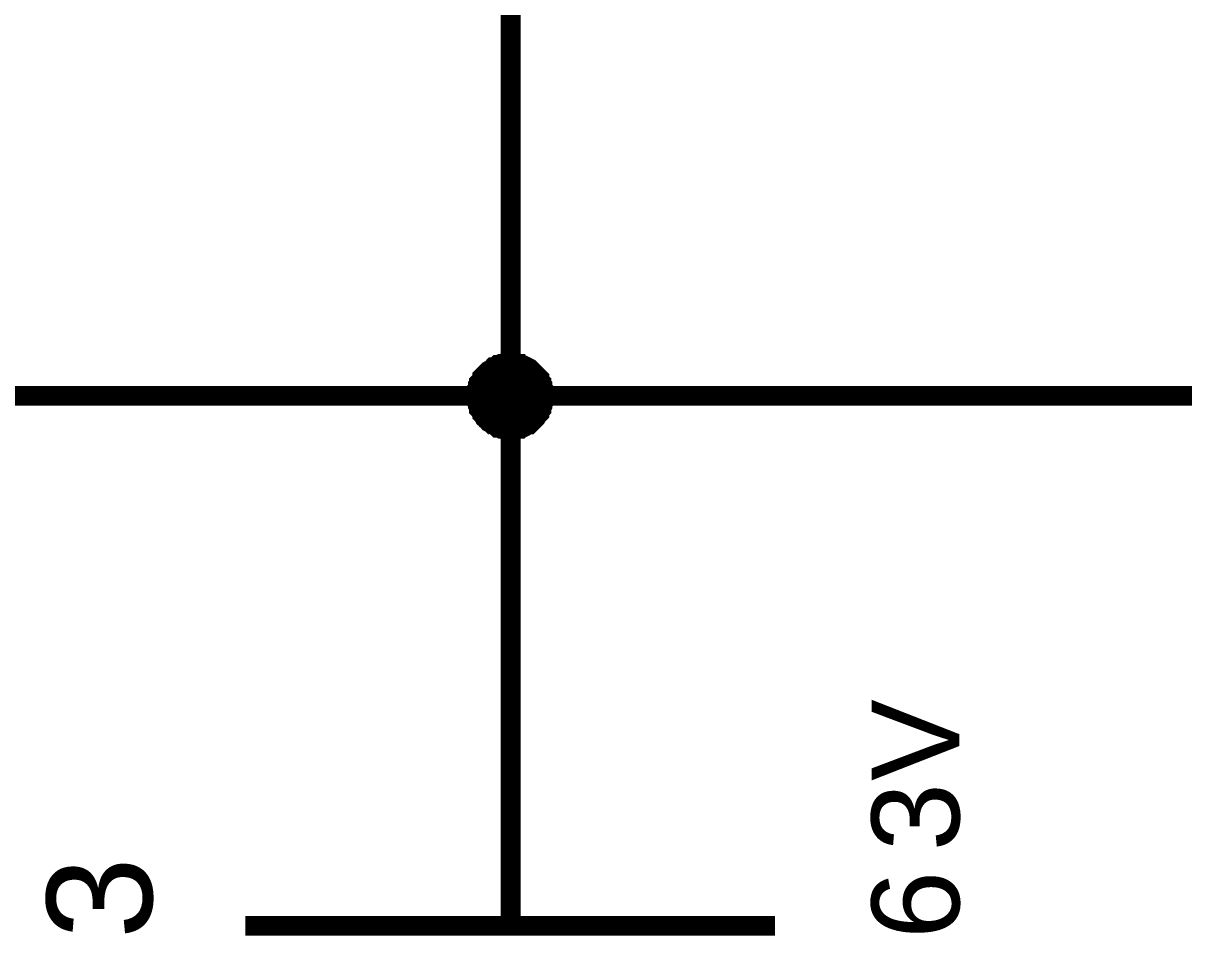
# Model space of a CAD drawing. Header units: millimetres. Extents: x -2024 to 917, y -725 to 13.
# Drawn here: x 314.8 to 332.31, y -299.43 to -285.66 of the extents above; entities that cross this region are included whole.
import ezdxf

# ---------------------------------------------------------------- set-up
doc = ezdxf.new("R2010")
doc.units = ezdxf.units.MM
doc.layers.add('Sheet', color=255, linetype='Continuous')
doc.styles.get("Standard").update_dxf_attribs({"font": 'arial.ttf'})

msp = doc.modelspace()

# ---------------------------------------------------------------- linework, layer by layer
at = {"layer": 'Sheet'}
for points, const_width in [([(322.157, -283.784), (322.157, -286.285)], 0.3), ([(322.157, -286.285), (322.157, -291.286)], 0.3), ([(321.644, -291.286), (321.644, -291.253), (321.644, -291.236), (321.644, -291.203), (321.661, -291.186), (321.661, -291.153), (321.661, -291.137), (321.677, -291.12), (321.677, -291.087), (321.694, -291.07), (321.71, -291.054), (321.727, -291.021), (321.727, -291.004), (321.743, -290.988), (321.76, -290.971), (321.777, -290.954), (321.793, -290.938), (321.81, -290.921), (321.826, -290.905), (321.859, -290.888), (321.876, -290.872), (321.892, -290.855), (321.909, -290.855), (321.942, -290.839), (321.959, -290.822), (321.975, -290.822), (322.008, -290.805), (322.025, -290.805), (322.058, -290.805), (322.075, -290.789), (322.108, -290.789), (322.124, -290.789), (322.157, -290.789)], 0.3), ([(321.644, -291.286), (321.644, -291.253), (321.644, -291.236), (321.644, -291.203), (321.661, -291.186), (321.661, -291.153), (321.661, -291.137), (321.677, -291.12), (321.677, -291.087), (321.694, -291.07), (321.71, -291.054), (321.727, -291.021), (321.727, -291.004), (321.743, -290.988), (321.76, -290.971), (321.777, -290.954), (321.793, -290.938), (321.81, -290.921), (321.826, -290.905), (321.859, -290.888), (321.876, -290.872), (321.892, -290.855), (321.909, -290.855), (321.942, -290.839), (321.959, -290.822), (321.975, -290.822), (322.008, -290.805), (322.025, -290.805), (322.058, -290.805), (322.075, -290.789), (322.108, -290.789), (322.124, -290.789), (322.157, -290.789)], 0.3), ([(321.644, -291.286), (321.644, -291.253), (321.644, -291.236), (321.644, -291.203), (321.661, -291.186), (321.661, -291.153), (321.661, -291.137), (321.677, -291.12), (321.677, -291.087), (321.694, -291.07), (321.71, -291.054), (321.727, -291.021), (321.727, -291.004), (321.743, -290.988), (321.76, -290.971), (321.777, -290.954), (321.793, -290.938), (321.81, -290.921), (321.826, -290.905), (321.859, -290.888), (321.876, -290.872), (321.892, -290.855), (321.909, -290.855), (321.942, -290.839), (321.959, -290.822), (321.975, -290.822), (322.008, -290.805), (322.025, -290.805), (322.058, -290.805), (322.075, -290.789), (322.108, -290.789), (322.124, -290.789), (322.157, -290.789)], 0.3), ([(321.644, -291.286), (321.644, -291.253), (321.644, -291.236), (321.644, -291.203), (321.661, -291.186), (321.661, -291.153), (321.661, -291.137), (321.677, -291.12), (321.677, -291.087), (321.694, -291.07), (321.71, -291.054), (321.727, -291.021), (321.727, -291.004), (321.743, -290.988), (321.76, -290.971), (321.777, -290.954), (321.793, -290.938), (321.81, -290.921), (321.826, -290.905), (321.859, -290.888), (321.876, -290.872), (321.892, -290.855), (321.909, -290.855), (321.942, -290.839), (321.959, -290.822), (321.975, -290.822), (322.008, -290.805), (322.025, -290.805), (322.058, -290.805), (322.075, -290.789), (322.108, -290.789), (322.124, -290.789), (322.157, -290.789)], 0.3), ([(321.644, -291.286), (321.644, -291.253), (321.644, -291.236), (321.644, -291.203), (321.661, -291.186), (321.661, -291.153), (321.661, -291.137), (321.677, -291.12), (321.677, -291.087), (321.694, -291.07), (321.71, -291.054), (321.727, -291.021), (321.727, -291.004), (321.743, -290.988), (321.76, -290.971), (321.777, -290.954), (321.793, -290.938), (321.81, -290.921), (321.826, -290.905), (321.859, -290.888), (321.876, -290.872), (321.892, -290.855), (321.909, -290.855), (321.942, -290.839), (321.959, -290.822), (321.975, -290.822), (322.008, -290.805), (322.025, -290.805), (322.058, -290.805), (322.075, -290.789), (322.108, -290.789), (322.124, -290.789), (322.157, -290.789)], 0.3), ([(321.644, -291.286), (321.644, -291.253), (321.644, -291.236), (321.644, -291.203), (321.661, -291.186), (321.661, -291.153), (321.661, -291.137), (321.677, -291.12), (321.677, -291.087), (321.694, -291.07), (321.71, -291.054), (321.727, -291.021), (321.727, -291.004), (321.743, -290.988), (321.76, -290.971), (321.777, -290.954), (321.793, -290.938), (321.81, -290.921), (321.826, -290.905), (321.859, -290.888), (321.876, -290.872), (321.892, -290.855), (321.909, -290.855), (321.942, -290.839), (321.959, -290.822), (321.975, -290.822), (322.008, -290.805), (322.025, -290.805), (322.058, -290.805), (322.075, -290.789), (322.108, -290.789), (322.124, -290.789), (322.157, -290.789)], 0.3), ([(322.157, -290.789), (322.157, -290.789)], 0.3), ([(322.157, -290.789), (322.174, -290.789), (322.207, -290.789), (322.223, -290.789), (322.257, -290.805), (322.273, -290.805), (322.306, -290.805), (322.323, -290.822), (322.339, -290.822), (322.372, -290.839), (322.389, -290.855), (322.406, -290.855), (322.439, -290.872), (322.455, -290.888), (322.472, -290.905), (322.488, -290.921), (322.505, -290.938), (322.521, -290.954), (322.538, -290.971), (322.554, -290.988), (322.571, -291.004), (322.588, -291.021), (322.588, -291.054), (322.604, -291.07), (322.621, -291.087), (322.621, -291.12), (322.637, -291.137), (322.637, -291.153), (322.637, -291.186), (322.654, -291.203), (322.654, -291.236), (322.654, -291.253), (322.654, -291.286)], 0.3), ([(322.157, -290.789), (322.157, -290.789)], 0.3), ([(322.157, -290.789), (322.174, -290.789), (322.207, -290.789), (322.223, -290.789), (322.257, -290.805), (322.273, -290.805), (322.306, -290.805), (322.323, -290.822), (322.339, -290.822), (322.372, -290.839), (322.389, -290.855), (322.406, -290.855), (322.439, -290.872), (322.455, -290.888), (322.472, -290.905), (322.488, -290.921), (322.505, -290.938), (322.521, -290.954), (322.538, -290.971), (322.554, -290.988), (322.571, -291.004), (322.588, -291.021), (322.588, -291.054), (322.604, -291.07), (322.621, -291.087), (322.621, -291.12), (322.637, -291.137), (322.637, -291.153), (322.637, -291.186), (322.654, -291.203), (322.654, -291.236), (322.654, -291.253), (322.654, -291.286)], 0.3), ([(322.157, -290.789), (322.157, -290.789)], 0.3), ([(322.157, -290.789), (322.174, -290.789), (322.207, -290.789), (322.223, -290.789), (322.257, -290.805), (322.273, -290.805), (322.306, -290.805), (322.323, -290.822), (322.339, -290.822), (322.372, -290.839), (322.389, -290.855), (322.406, -290.855), (322.439, -290.872), (322.455, -290.888), (322.472, -290.905), (322.488, -290.921), (322.505, -290.938), (322.521, -290.954), (322.538, -290.971), (322.554, -290.988), (322.571, -291.004), (322.588, -291.021), (322.588, -291.054), (322.604, -291.07), (322.621, -291.087), (322.621, -291.12), (322.637, -291.137), (322.637, -291.153), (322.637, -291.186), (322.654, -291.203), (322.654, -291.236), (322.654, -291.253), (322.654, -291.286)], 0.3), ([(322.157, -290.789), (322.157, -290.789)], 0.3), ([(322.157, -290.789), (322.174, -290.789), (322.207, -290.789), (322.223, -290.789), (322.257, -290.805), (322.273, -290.805), (322.306, -290.805), (322.323, -290.822), (322.339, -290.822), (322.372, -290.839), (322.389, -290.855), (322.406, -290.855), (322.439, -290.872), (322.455, -290.888), (322.472, -290.905), (322.488, -290.921), (322.505, -290.938), (322.521, -290.954), (322.538, -290.971), (322.554, -290.988), (322.571, -291.004), (322.588, -291.021), (322.588, -291.054), (322.604, -291.07), (322.621, -291.087), (322.621, -291.12), (322.637, -291.137), (322.637, -291.153), (322.637, -291.186), (322.654, -291.203), (322.654, -291.236), (322.654, -291.253), (322.654, -291.286)], 0.3), ([(322.157, -290.789), (322.157, -290.789)], 0.3), ([(322.157, -290.789), (322.174, -290.789), (322.207, -290.789), (322.223, -290.789), (322.257, -290.805), (322.273, -290.805), (322.306, -290.805), (322.323, -290.822), (322.339, -290.822), (322.372, -290.839), (322.389, -290.855), (322.406, -290.855), (322.439, -290.872), (322.455, -290.888), (322.472, -290.905), (322.488, -290.921), (322.505, -290.938), (322.521, -290.954), (322.538, -290.971), (322.554, -290.988), (322.571, -291.004), (322.588, -291.021), (322.588, -291.054), (322.604, -291.07), (322.621, -291.087), (322.621, -291.12), (322.637, -291.137), (322.637, -291.153), (322.637, -291.186), (322.654, -291.203), (322.654, -291.236), (322.654, -291.253), (322.654, -291.286)], 0.3), ([(322.157, -290.789), (322.157, -290.789)], 0.3), ([(322.157, -290.789), (322.174, -290.789), (322.207, -290.789), (322.223, -290.789), (322.257, -290.805), (322.273, -290.805), (322.306, -290.805), (322.323, -290.822), (322.339, -290.822), (322.372, -290.839), (322.389, -290.855), (322.406, -290.855), (322.439, -290.872), (322.455, -290.888), (322.472, -290.905), (322.488, -290.921), (322.505, -290.938), (322.521, -290.954), (322.538, -290.971), (322.554, -290.988), (322.571, -291.004), (322.588, -291.021), (322.588, -291.054), (322.604, -291.07), (322.621, -291.087), (322.621, -291.12), (322.637, -291.137), (322.637, -291.153), (322.637, -291.186), (322.654, -291.203), (322.654, -291.236), (322.654, -291.253), (322.654, -291.286)], 0.3), ([(321.644, -291.286), (321.644, -291.253), (321.644, -291.236), (321.644, -291.203), (321.661, -291.186), (321.661, -291.153), (321.661, -291.137), (321.677, -291.12), (321.677, -291.087), (321.694, -291.07), (321.71, -291.054), (321.727, -291.021), (321.727, -291.004), (321.743, -290.988), (321.76, -290.971), (321.777, -290.954), (321.793, -290.938), (321.81, -290.921), (321.826, -290.905), (321.859, -290.888), (321.876, -290.872), (321.892, -290.855), (321.909, -290.855), (321.942, -290.839), (321.959, -290.822), (321.975, -290.822), (322.008, -290.805), (322.025, -290.805), (322.058, -290.805), (322.075, -290.789), (322.108, -290.789), (322.124, -290.789), (322.157, -290.789)], 0.0991), ([(321.644, -291.286), (321.644, -291.253), (321.644, -291.236), (321.644, -291.203), (321.661, -291.186), (321.661, -291.153), (321.661, -291.137), (321.677, -291.12), (321.677, -291.087), (321.694, -291.07), (321.71, -291.054), (321.727, -291.021), (321.727, -291.004), (321.743, -290.988), (321.76, -290.971), (321.777, -290.954), (321.793, -290.938), (321.81, -290.921), (321.826, -290.905), (321.859, -290.888), (321.876, -290.872), (321.892, -290.855), (321.909, -290.855), (321.942, -290.839), (321.959, -290.822), (321.975, -290.822), (322.008, -290.805), (322.025, -290.805), (322.058, -290.805), (322.075, -290.789), (322.108, -290.789), (322.124, -290.789), (322.157, -290.789)], 0.0991), ([(321.644, -291.286), (321.644, -291.253), (321.644, -291.236), (321.644, -291.203), (321.661, -291.186), (321.661, -291.153), (321.661, -291.137), (321.677, -291.12), (321.677, -291.087), (321.694, -291.07), (321.71, -291.054), (321.727, -291.021), (321.727, -291.004), (321.743, -290.988), (321.76, -290.971), (321.777, -290.954), (321.793, -290.938), (321.81, -290.921), (321.826, -290.905), (321.859, -290.888), (321.876, -290.872), (321.892, -290.855), (321.909, -290.855), (321.942, -290.839), (321.959, -290.822), (321.975, -290.822), (322.008, -290.805), (322.025, -290.805), (322.058, -290.805), (322.075, -290.789), (322.108, -290.789), (322.124, -290.789), (322.157, -290.789)], 0.0991), ([(321.644, -291.286), (321.644, -291.253), (321.644, -291.236), (321.644, -291.203), (321.661, -291.186), (321.661, -291.153), (321.661, -291.137), (321.677, -291.12), (321.677, -291.087), (321.694, -291.07), (321.71, -291.054), (321.727, -291.021), (321.727, -291.004), (321.743, -290.988), (321.76, -290.971), (321.777, -290.954), (321.793, -290.938), (321.81, -290.921), (321.826, -290.905), (321.859, -290.888), (321.876, -290.872), (321.892, -290.855), (321.909, -290.855), (321.942, -290.839), (321.959, -290.822), (321.975, -290.822), (322.008, -290.805), (322.025, -290.805), (322.058, -290.805), (322.075, -290.789), (322.108, -290.789), (322.124, -290.789), (322.157, -290.789)], 0.0991), ([(321.644, -291.286), (321.644, -291.253), (321.644, -291.236), (321.644, -291.203), (321.661, -291.186), (321.661, -291.153), (321.661, -291.137), (321.677, -291.12), (321.677, -291.087), (321.694, -291.07), (321.71, -291.054), (321.727, -291.021), (321.727, -291.004), (321.743, -290.988), (321.76, -290.971), (321.777, -290.954), (321.793, -290.938), (321.81, -290.921), (321.826, -290.905), (321.859, -290.888), (321.876, -290.872), (321.892, -290.855), (321.909, -290.855), (321.942, -290.839), (321.959, -290.822), (321.975, -290.822), (322.008, -290.805), (322.025, -290.805), (322.058, -290.805), (322.075, -290.789), (322.108, -290.789), (322.124, -290.789), (322.157, -290.789)], 0.0991), ([(321.644, -291.286), (321.644, -291.253), (321.644, -291.236), (321.644, -291.203), (321.661, -291.186), (321.661, -291.153), (321.661, -291.137), (321.677, -291.12), (321.677, -291.087), (321.694, -291.07), (321.71, -291.054), (321.727, -291.021), (321.727, -291.004), (321.743, -290.988), (321.76, -290.971), (321.777, -290.954), (321.793, -290.938), (321.81, -290.921), (321.826, -290.905), (321.859, -290.888), (321.876, -290.872), (321.892, -290.855), (321.909, -290.855), (321.942, -290.839), (321.959, -290.822), (321.975, -290.822), (322.008, -290.805), (322.025, -290.805), (322.058, -290.805), (322.075, -290.789), (322.108, -290.789), (322.124, -290.789), (322.157, -290.789)], 0.0991), ([(322.157, -290.789), (322.157, -290.789)], 0.0991), ([(322.157, -290.789), (322.174, -290.789), (322.207, -290.789), (322.223, -290.789), (322.257, -290.805), (322.273, -290.805), (322.306, -290.805), (322.323, -290.822), (322.339, -290.822), (322.372, -290.839), (322.389, -290.855), (322.406, -290.855), (322.439, -290.872), (322.455, -290.888), (322.472, -290.905), (322.488, -290.921), (322.505, -290.938), (322.521, -290.954), (322.538, -290.971), (322.554, -290.988), (322.571, -291.004), (322.588, -291.021), (322.588, -291.054), (322.604, -291.07), (322.621, -291.087), (322.621, -291.12), (322.637, -291.137), (322.637, -291.153), (322.637, -291.186), (322.654, -291.203), (322.654, -291.236), (322.654, -291.253), (322.654, -291.286)], 0.0991), ([(322.157, -290.789), (322.157, -290.789)], 0.0991), ([(322.157, -290.789), (322.174, -290.789), (322.207, -290.789), (322.223, -290.789), (322.257, -290.805), (322.273, -290.805), (322.306, -290.805), (322.323, -290.822), (322.339, -290.822), (322.372, -290.839), (322.389, -290.855), (322.406, -290.855), (322.439, -290.872), (322.455, -290.888), (322.472, -290.905), (322.488, -290.921), (322.505, -290.938), (322.521, -290.954), (322.538, -290.971), (322.554, -290.988), (322.571, -291.004), (322.588, -291.021), (322.588, -291.054), (322.604, -291.07), (322.621, -291.087), (322.621, -291.12), (322.637, -291.137), (322.637, -291.153), (322.637, -291.186), (322.654, -291.203), (322.654, -291.236), (322.654, -291.253), (322.654, -291.286)], 0.0991), ([(322.157, -290.789), (322.157, -290.789)], 0.0991), ([(322.157, -290.789), (322.174, -290.789), (322.207, -290.789), (322.223, -290.789), (322.257, -290.805), (322.273, -290.805), (322.306, -290.805), (322.323, -290.822), (322.339, -290.822), (322.372, -290.839), (322.389, -290.855), (322.406, -290.855), (322.439, -290.872), (322.455, -290.888), (322.472, -290.905), (322.488, -290.921), (322.505, -290.938), (322.521, -290.954), (322.538, -290.971), (322.554, -290.988), (322.571, -291.004), (322.588, -291.021), (322.588, -291.054), (322.604, -291.07), (322.621, -291.087), (322.621, -291.12), (322.637, -291.137), (322.637, -291.153), (322.637, -291.186), (322.654, -291.203), (322.654, -291.236), (322.654, -291.253), (322.654, -291.286)], 0.0991), ([(322.157, -290.789), (322.157, -290.789)], 0.0991), ([(322.157, -290.789), (322.174, -290.789), (322.207, -290.789), (322.223, -290.789), (322.257, -290.805), (322.273, -290.805), (322.306, -290.805), (322.323, -290.822), (322.339, -290.822), (322.372, -290.839), (322.389, -290.855), (322.406, -290.855), (322.439, -290.872), (322.455, -290.888), (322.472, -290.905), (322.488, -290.921), (322.505, -290.938), (322.521, -290.954), (322.538, -290.971), (322.554, -290.988), (322.571, -291.004), (322.588, -291.021), (322.588, -291.054), (322.604, -291.07), (322.621, -291.087), (322.621, -291.12), (322.637, -291.137), (322.637, -291.153), (322.637, -291.186), (322.654, -291.203), (322.654, -291.236), (322.654, -291.253), (322.654, -291.286)], 0.0991), ([(322.157, -290.789), (322.157, -290.789)], 0.0991), ([(322.157, -290.789), (322.174, -290.789), (322.207, -290.789), (322.223, -290.789), (322.257, -290.805), (322.273, -290.805), (322.306, -290.805), (322.323, -290.822), (322.339, -290.822), (322.372, -290.839), (322.389, -290.855), (322.406, -290.855), (322.439, -290.872), (322.455, -290.888), (322.472, -290.905), (322.488, -290.921), (322.505, -290.938), (322.521, -290.954), (322.538, -290.971), (322.554, -290.988), (322.571, -291.004), (322.588, -291.021), (322.588, -291.054), (322.604, -291.07), (322.621, -291.087), (322.621, -291.12), (322.637, -291.137), (322.637, -291.153), (322.637, -291.186), (322.654, -291.203), (322.654, -291.236), (322.654, -291.253), (322.654, -291.286)], 0.0991), ([(322.157, -290.789), (322.157, -290.789)], 0.0991), ([(322.157, -290.789), (322.174, -290.789), (322.207, -290.789), (322.223, -290.789), (322.257, -290.805), (322.273, -290.805), (322.306, -290.805), (322.323, -290.822), (322.339, -290.822), (322.372, -290.839), (322.389, -290.855), (322.406, -290.855), (322.439, -290.872), (322.455, -290.888), (322.472, -290.905), (322.488, -290.921), (322.505, -290.938), (322.521, -290.954), (322.538, -290.971), (322.554, -290.988), (322.571, -291.004), (322.588, -291.021), (322.588, -291.054), (322.604, -291.07), (322.621, -291.087), (322.621, -291.12), (322.637, -291.137), (322.637, -291.153), (322.637, -291.186), (322.654, -291.203), (322.654, -291.236), (322.654, -291.253), (322.654, -291.286)], 0.0991), ([(322.157, -296.286), (322.157, -291.286), (297.165, -291.286)], 0.3), ([(322.157, -291.799), (322.124, -291.799), (322.108, -291.799), (322.075, -291.799), (322.058, -291.782), (322.025, -291.782), (322.008, -291.782), (321.975, -291.766), (321.959, -291.766), (321.942, -291.749), (321.909, -291.733), (321.892, -291.716), (321.876, -291.716), (321.859, -291.7), (321.826, -291.683), (321.81, -291.666), (321.793, -291.65), (321.777, -291.633), (321.76, -291.617), (321.743, -291.584), (321.727, -291.567), (321.727, -291.551), (321.71, -291.534), (321.694, -291.501), (321.677, -291.484), (321.677, -291.468), (321.661, -291.435), (321.661, -291.418), (321.661, -291.385), (321.644, -291.368), (321.644, -291.335), (321.644, -291.319), (321.644, -291.286)], 0.3), ([(321.644, -291.286), (321.644, -291.286)], 0.3), ([(322.157, -291.799), (322.124, -291.799), (322.108, -291.799), (322.075, -291.799), (322.058, -291.782), (322.025, -291.782), (322.008, -291.782), (321.975, -291.766), (321.959, -291.766), (321.942, -291.749), (321.909, -291.733), (321.892, -291.716), (321.876, -291.716), (321.859, -291.7), (321.826, -291.683), (321.81, -291.666), (321.793, -291.65), (321.777, -291.633), (321.76, -291.617), (321.743, -291.584), (321.727, -291.567), (321.727, -291.551), (321.71, -291.534), (321.694, -291.501), (321.677, -291.484), (321.677, -291.468), (321.661, -291.435), (321.661, -291.418), (321.661, -291.385), (321.644, -291.368), (321.644, -291.335), (321.644, -291.319), (321.644, -291.286)], 0.3), ([(321.644, -291.286), (321.644, -291.286)], 0.3), ([(322.157, -291.799), (322.124, -291.799), (322.108, -291.799), (322.075, -291.799), (322.058, -291.782), (322.025, -291.782), (322.008, -291.782), (321.975, -291.766), (321.959, -291.766), (321.942, -291.749), (321.909, -291.733), (321.892, -291.716), (321.876, -291.716), (321.859, -291.7), (321.826, -291.683), (321.81, -291.666), (321.793, -291.65), (321.777, -291.633), (321.76, -291.617), (321.743, -291.584), (321.727, -291.567), (321.727, -291.551), (321.71, -291.534), (321.694, -291.501), (321.677, -291.484), (321.677, -291.468), (321.661, -291.435), (321.661, -291.418), (321.661, -291.385), (321.644, -291.368), (321.644, -291.335), (321.644, -291.319), (321.644, -291.286)], 0.3), ([(321.644, -291.286), (321.644, -291.286)], 0.3), ([(322.157, -291.799), (322.124, -291.799), (322.108, -291.799), (322.075, -291.799), (322.058, -291.782), (322.025, -291.782), (322.008, -291.782), (321.975, -291.766), (321.959, -291.766), (321.942, -291.749), (321.909, -291.733), (321.892, -291.716), (321.876, -291.716), (321.859, -291.7), (321.826, -291.683), (321.81, -291.666), (321.793, -291.65), (321.777, -291.633), (321.76, -291.617), (321.743, -291.584), (321.727, -291.567), (321.727, -291.551), (321.71, -291.534), (321.694, -291.501), (321.677, -291.484), (321.677, -291.468), (321.661, -291.435), (321.661, -291.418), (321.661, -291.385), (321.644, -291.368), (321.644, -291.335), (321.644, -291.319), (321.644, -291.286)], 0.3), ([(321.644, -291.286), (321.644, -291.286)], 0.3), ([(322.157, -291.799), (322.124, -291.799), (322.108, -291.799), (322.075, -291.799), (322.058, -291.782), (322.025, -291.782), (322.008, -291.782), (321.975, -291.766), (321.959, -291.766), (321.942, -291.749), (321.909, -291.733), (321.892, -291.716), (321.876, -291.716), (321.859, -291.7), (321.826, -291.683), (321.81, -291.666), (321.793, -291.65), (321.777, -291.633), (321.76, -291.617), (321.743, -291.584), (321.727, -291.567), (321.727, -291.551), (321.71, -291.534), (321.694, -291.501), (321.677, -291.484), (321.677, -291.468), (321.661, -291.435), (321.661, -291.418), (321.661, -291.385), (321.644, -291.368), (321.644, -291.335), (321.644, -291.319), (321.644, -291.286)], 0.3), ([(321.644, -291.286), (321.644, -291.286)], 0.3), ([(322.157, -291.799), (322.124, -291.799), (322.108, -291.799), (322.075, -291.799), (322.058, -291.782), (322.025, -291.782), (322.008, -291.782), (321.975, -291.766), (321.959, -291.766), (321.942, -291.749), (321.909, -291.733), (321.892, -291.716), (321.876, -291.716), (321.859, -291.7), (321.826, -291.683), (321.81, -291.666), (321.793, -291.65), (321.777, -291.633), (321.76, -291.617), (321.743, -291.584), (321.727, -291.567), (321.727, -291.551), (321.71, -291.534), (321.694, -291.501), (321.677, -291.484), (321.677, -291.468), (321.661, -291.435), (321.661, -291.418), (321.661, -291.385), (321.644, -291.368), (321.644, -291.335), (321.644, -291.319), (321.644, -291.286)], 0.3), ([(321.644, -291.286), (321.644, -291.286)], 0.3), ([(322.157, -291.799), (322.124, -291.799), (322.108, -291.799), (322.075, -291.799), (322.058, -291.782), (322.025, -291.782), (322.008, -291.782), (321.975, -291.766), (321.959, -291.766), (321.942, -291.749), (321.909, -291.733), (321.892, -291.716), (321.876, -291.716), (321.859, -291.7), (321.826, -291.683), (321.81, -291.666), (321.793, -291.65), (321.777, -291.633), (321.76, -291.617), (321.743, -291.584), (321.727, -291.567), (321.727, -291.551), (321.71, -291.534), (321.694, -291.501), (321.677, -291.484), (321.677, -291.468), (321.661, -291.435), (321.661, -291.418), (321.661, -291.385), (321.644, -291.368), (321.644, -291.335), (321.644, -291.319), (321.644, -291.286)], 0.0991), ([(321.644, -291.286), (321.644, -291.286)], 0.0991), ([(322.157, -291.799), (322.124, -291.799), (322.108, -291.799), (322.075, -291.799), (322.058, -291.782), (322.025, -291.782), (322.008, -291.782), (321.975, -291.766), (321.959, -291.766), (321.942, -291.749), (321.909, -291.733), (321.892, -291.716), (321.876, -291.716), (321.859, -291.7), (321.826, -291.683), (321.81, -291.666), (321.793, -291.65), (321.777, -291.633), (321.76, -291.617), (321.743, -291.584), (321.727, -291.567), (321.727, -291.551), (321.71, -291.534), (321.694, -291.501), (321.677, -291.484), (321.677, -291.468), (321.661, -291.435), (321.661, -291.418), (321.661, -291.385), (321.644, -291.368), (321.644, -291.335), (321.644, -291.319), (321.644, -291.286)], 0.0991), ([(321.644, -291.286), (321.644, -291.286)], 0.0991), ([(322.157, -291.799), (322.124, -291.799), (322.108, -291.799), (322.075, -291.799), (322.058, -291.782), (322.025, -291.782), (322.008, -291.782), (321.975, -291.766), (321.959, -291.766), (321.942, -291.749), (321.909, -291.733), (321.892, -291.716), (321.876, -291.716), (321.859, -291.7), (321.826, -291.683), (321.81, -291.666), (321.793, -291.65), (321.777, -291.633), (321.76, -291.617), (321.743, -291.584), (321.727, -291.567), (321.727, -291.551), (321.71, -291.534), (321.694, -291.501), (321.677, -291.484), (321.677, -291.468), (321.661, -291.435), (321.661, -291.418), (321.661, -291.385), (321.644, -291.368), (321.644, -291.335), (321.644, -291.319), (321.644, -291.286)], 0.0991), ([(321.644, -291.286), (321.644, -291.286)], 0.0991), ([(322.157, -291.799), (322.124, -291.799), (322.108, -291.799), (322.075, -291.799), (322.058, -291.782), (322.025, -291.782), (322.008, -291.782), (321.975, -291.766), (321.959, -291.766), (321.942, -291.749), (321.909, -291.733), (321.892, -291.716), (321.876, -291.716), (321.859, -291.7), (321.826, -291.683), (321.81, -291.666), (321.793, -291.65), (321.777, -291.633), (321.76, -291.617), (321.743, -291.584), (321.727, -291.567), (321.727, -291.551), (321.71, -291.534), (321.694, -291.501), (321.677, -291.484), (321.677, -291.468), (321.661, -291.435), (321.661, -291.418), (321.661, -291.385), (321.644, -291.368), (321.644, -291.335), (321.644, -291.319), (321.644, -291.286)], 0.0991), ([(321.644, -291.286), (321.644, -291.286)], 0.0991), ([(322.157, -291.799), (322.124, -291.799), (322.108, -291.799), (322.075, -291.799), (322.058, -291.782), (322.025, -291.782), (322.008, -291.782), (321.975, -291.766), (321.959, -291.766), (321.942, -291.749), (321.909, -291.733), (321.892, -291.716), (321.876, -291.716), (321.859, -291.7), (321.826, -291.683), (321.81, -291.666), (321.793, -291.65), (321.777, -291.633), (321.76, -291.617), (321.743, -291.584), (321.727, -291.567), (321.727, -291.551), (321.71, -291.534), (321.694, -291.501), (321.677, -291.484), (321.677, -291.468), (321.661, -291.435), (321.661, -291.418), (321.661, -291.385), (321.644, -291.368), (321.644, -291.335), (321.644, -291.319), (321.644, -291.286)], 0.0991), ([(321.644, -291.286), (321.644, -291.286)], 0.0991), ([(322.157, -291.799), (322.124, -291.799), (322.108, -291.799), (322.075, -291.799), (322.058, -291.782), (322.025, -291.782), (322.008, -291.782), (321.975, -291.766), (321.959, -291.766), (321.942, -291.749), (321.909, -291.733), (321.892, -291.716), (321.876, -291.716), (321.859, -291.7), (321.826, -291.683), (321.81, -291.666), (321.793, -291.65), (321.777, -291.633), (321.76, -291.617), (321.743, -291.584), (321.727, -291.567), (321.727, -291.551), (321.71, -291.534), (321.694, -291.501), (321.677, -291.484), (321.677, -291.468), (321.661, -291.435), (321.661, -291.418), (321.661, -291.385), (321.644, -291.368), (321.644, -291.335), (321.644, -291.319), (321.644, -291.286)], 0.0991), ([(321.644, -291.286), (321.644, -291.286)], 0.0991), ([(322.157, -291.286), (357.13, -291.286)], 0.3), ([(322.654, -291.286), (322.654, -291.319), (322.654, -291.335), (322.654, -291.368), (322.637, -291.385), (322.637, -291.418), (322.637, -291.435), (322.621, -291.468), (322.621, -291.484), (322.604, -291.501), (322.588, -291.534), (322.588, -291.551), (322.571, -291.567), (322.554, -291.584), (322.538, -291.617), (322.521, -291.633), (322.505, -291.65), (322.488, -291.666), (322.472, -291.683), (322.455, -291.7), (322.439, -291.716), (322.406, -291.716), (322.389, -291.733), (322.372, -291.749), (322.339, -291.766), (322.323, -291.766), (322.306, -291.782), (322.273, -291.782), (322.257, -291.782), (322.223, -291.799), (322.207, -291.799), (322.174, -291.799), (322.157, -291.799)], 0.3), ([(322.654, -291.286), (322.654, -291.319), (322.654, -291.335), (322.654, -291.368), (322.637, -291.385), (322.637, -291.418), (322.637, -291.435), (322.621, -291.468), (322.621, -291.484), (322.604, -291.501), (322.588, -291.534), (322.588, -291.551), (322.571, -291.567), (322.554, -291.584), (322.538, -291.617), (322.521, -291.633), (322.505, -291.65), (322.488, -291.666), (322.472, -291.683), (322.455, -291.7), (322.439, -291.716), (322.406, -291.716), (322.389, -291.733), (322.372, -291.749), (322.339, -291.766), (322.323, -291.766), (322.306, -291.782), (322.273, -291.782), (322.257, -291.782), (322.223, -291.799), (322.207, -291.799), (322.174, -291.799), (322.157, -291.799)], 0.3), ([(322.654, -291.286), (322.654, -291.319), (322.654, -291.335), (322.654, -291.368), (322.637, -291.385), (322.637, -291.418), (322.637, -291.435), (322.621, -291.468), (322.621, -291.484), (322.604, -291.501), (322.588, -291.534), (322.588, -291.551), (322.571, -291.567), (322.554, -291.584), (322.538, -291.617), (322.521, -291.633), (322.505, -291.65), (322.488, -291.666), (322.472, -291.683), (322.455, -291.7), (322.439, -291.716), (322.406, -291.716), (322.389, -291.733), (322.372, -291.749), (322.339, -291.766), (322.323, -291.766), (322.306, -291.782), (322.273, -291.782), (322.257, -291.782), (322.223, -291.799), (322.207, -291.799), (322.174, -291.799), (322.157, -291.799)], 0.3), ([(322.654, -291.286), (322.654, -291.319), (322.654, -291.335), (322.654, -291.368), (322.637, -291.385), (322.637, -291.418), (322.637, -291.435), (322.621, -291.468), (322.621, -291.484), (322.604, -291.501), (322.588, -291.534), (322.588, -291.551), (322.571, -291.567), (322.554, -291.584), (322.538, -291.617), (322.521, -291.633), (322.505, -291.65), (322.488, -291.666), (322.472, -291.683), (322.455, -291.7), (322.439, -291.716), (322.406, -291.716), (322.389, -291.733), (322.372, -291.749), (322.339, -291.766), (322.323, -291.766), (322.306, -291.782), (322.273, -291.782), (322.257, -291.782), (322.223, -291.799), (322.207, -291.799), (322.174, -291.799), (322.157, -291.799)], 0.3), ([(322.654, -291.286), (322.654, -291.319), (322.654, -291.335), (322.654, -291.368), (322.637, -291.385), (322.637, -291.418), (322.637, -291.435), (322.621, -291.468), (322.621, -291.484), (322.604, -291.501), (322.588, -291.534), (322.588, -291.551), (322.571, -291.567), (322.554, -291.584), (322.538, -291.617), (322.521, -291.633), (322.505, -291.65), (322.488, -291.666), (322.472, -291.683), (322.455, -291.7), (322.439, -291.716), (322.406, -291.716), (322.389, -291.733), (322.372, -291.749), (322.339, -291.766), (322.323, -291.766), (322.306, -291.782), (322.273, -291.782), (322.257, -291.782), (322.223, -291.799), (322.207, -291.799), (322.174, -291.799), (322.157, -291.799)], 0.3), ([(322.654, -291.286), (322.654, -291.319), (322.654, -291.335), (322.654, -291.368), (322.637, -291.385), (322.637, -291.418), (322.637, -291.435), (322.621, -291.468), (322.621, -291.484), (322.604, -291.501), (322.588, -291.534), (322.588, -291.551), (322.571, -291.567), (322.554, -291.584), (322.538, -291.617), (322.521, -291.633), (322.505, -291.65), (322.488, -291.666), (322.472, -291.683), (322.455, -291.7), (322.439, -291.716), (322.406, -291.716), (322.389, -291.733), (322.372, -291.749), (322.339, -291.766), (322.323, -291.766), (322.306, -291.782), (322.273, -291.782), (322.257, -291.782), (322.223, -291.799), (322.207, -291.799), (322.174, -291.799), (322.157, -291.799)], 0.3), ([(322.654, -291.286), (322.654, -291.319), (322.654, -291.335), (322.654, -291.368), (322.637, -291.385), (322.637, -291.418), (322.637, -291.435), (322.621, -291.468), (322.621, -291.484), (322.604, -291.501), (322.588, -291.534), (322.588, -291.551), (322.571, -291.567), (322.554, -291.584), (322.538, -291.617), (322.521, -291.633), (322.505, -291.65), (322.488, -291.666), (322.472, -291.683), (322.455, -291.7), (322.439, -291.716), (322.406, -291.716), (322.389, -291.733), (322.372, -291.749), (322.339, -291.766), (322.323, -291.766), (322.306, -291.782), (322.273, -291.782), (322.257, -291.782), (322.223, -291.799), (322.207, -291.799), (322.174, -291.799), (322.157, -291.799)], 0.0991), ([(322.654, -291.286), (322.654, -291.319), (322.654, -291.335), (322.654, -291.368), (322.637, -291.385), (322.637, -291.418), (322.637, -291.435), (322.621, -291.468), (322.621, -291.484), (322.604, -291.501), (322.588, -291.534), (322.588, -291.551), (322.571, -291.567), (322.554, -291.584), (322.538, -291.617), (322.521, -291.633), (322.505, -291.65), (322.488, -291.666), (322.472, -291.683), (322.455, -291.7), (322.439, -291.716), (322.406, -291.716), (322.389, -291.733), (322.372, -291.749), (322.339, -291.766), (322.323, -291.766), (322.306, -291.782), (322.273, -291.782), (322.257, -291.782), (322.223, -291.799), (322.207, -291.799), (322.174, -291.799), (322.157, -291.799)], 0.0991), ([(322.654, -291.286), (322.654, -291.319), (322.654, -291.335), (322.654, -291.368), (322.637, -291.385), (322.637, -291.418), (322.637, -291.435), (322.621, -291.468), (322.621, -291.484), (322.604, -291.501), (322.588, -291.534), (322.588, -291.551), (322.571, -291.567), (322.554, -291.584), (322.538, -291.617), (322.521, -291.633), (322.505, -291.65), (322.488, -291.666), (322.472, -291.683), (322.455, -291.7), (322.439, -291.716), (322.406, -291.716), (322.389, -291.733), (322.372, -291.749), (322.339, -291.766), (322.323, -291.766), (322.306, -291.782), (322.273, -291.782), (322.257, -291.782), (322.223, -291.799), (322.207, -291.799), (322.174, -291.799), (322.157, -291.799)], 0.0991), ([(322.654, -291.286), (322.654, -291.319), (322.654, -291.335), (322.654, -291.368), (322.637, -291.385), (322.637, -291.418), (322.637, -291.435), (322.621, -291.468), (322.621, -291.484), (322.604, -291.501), (322.588, -291.534), (322.588, -291.551), (322.571, -291.567), (322.554, -291.584), (322.538, -291.617), (322.521, -291.633), (322.505, -291.65), (322.488, -291.666), (322.472, -291.683), (322.455, -291.7), (322.439, -291.716), (322.406, -291.716), (322.389, -291.733), (322.372, -291.749), (322.339, -291.766), (322.323, -291.766), (322.306, -291.782), (322.273, -291.782), (322.257, -291.782), (322.223, -291.799), (322.207, -291.799), (322.174, -291.799), (322.157, -291.799)], 0.0991), ([(322.654, -291.286), (322.654, -291.319), (322.654, -291.335), (322.654, -291.368), (322.637, -291.385), (322.637, -291.418), (322.637, -291.435), (322.621, -291.468), (322.621, -291.484), (322.604, -291.501), (322.588, -291.534), (322.588, -291.551), (322.571, -291.567), (322.554, -291.584), (322.538, -291.617), (322.521, -291.633), (322.505, -291.65), (322.488, -291.666), (322.472, -291.683), (322.455, -291.7), (322.439, -291.716), (322.406, -291.716), (322.389, -291.733), (322.372, -291.749), (322.339, -291.766), (322.323, -291.766), (322.306, -291.782), (322.273, -291.782), (322.257, -291.782), (322.223, -291.799), (322.207, -291.799), (322.174, -291.799), (322.157, -291.799)], 0.0991), ([(322.654, -291.286), (322.654, -291.319), (322.654, -291.335), (322.654, -291.368), (322.637, -291.385), (322.637, -291.418), (322.637, -291.435), (322.621, -291.468), (322.621, -291.484), (322.604, -291.501), (322.588, -291.534), (322.588, -291.551), (322.571, -291.567), (322.554, -291.584), (322.538, -291.617), (322.521, -291.633), (322.505, -291.65), (322.488, -291.666), (322.472, -291.683), (322.455, -291.7), (322.439, -291.716), (322.406, -291.716), (322.389, -291.733), (322.372, -291.749), (322.339, -291.766), (322.323, -291.766), (322.306, -291.782), (322.273, -291.782), (322.257, -291.782), (322.223, -291.799), (322.207, -291.799), (322.174, -291.799), (322.157, -291.799)], 0.0991), ([(322.654, -291.286), (322.654, -291.286), (322.654, -291.286), (322.654, -291.286), (322.654, -291.286), (322.654, -291.286), (322.654, -291.286), (322.654, -291.286), (322.654, -291.286), (322.654, -291.286), (322.654, -291.286), (322.654, -291.286), (322.654, -291.286), (322.654, -291.286), (322.654, -291.286), (322.654, -291.286), (322.654, -291.286), (322.654, -291.286), (322.654, -291.286), (322.654, -291.286), (322.654, -291.286), (322.654, -291.286), (322.654, -291.286), (322.654, -291.286), (322.654, -291.286), (322.654, -291.286), (322.654, -291.286), (322.654, -291.286), (322.654, -291.286), (322.654, -291.286), (322.654, -291.286), (322.654, -291.286), (322.654, -291.286)], 0.3), ([(322.654, -291.286), (322.654, -291.286)], 0.3), ([(322.654, -291.286), (322.654, -291.286), (322.654, -291.286), (322.654, -291.286), (322.654, -291.286), (322.654, -291.286), (322.654, -291.286), (322.654, -291.286), (322.654, -291.286), (322.654, -291.286), (322.654, -291.286), (322.654, -291.286), (322.654, -291.286), (322.654, -291.286), (322.654, -291.286), (322.654, -291.286), (322.654, -291.286), (322.654, -291.286), (322.654, -291.286), (322.654, -291.286), (322.654, -291.286), (322.654, -291.286), (322.654, -291.286), (322.654, -291.286), (322.654, -291.286), (322.654, -291.286), (322.654, -291.286), (322.654, -291.286), (322.654, -291.286), (322.654, -291.286), (322.654, -291.286), (322.654, -291.286), (322.654, -291.286)], 0.3), ([(322.654, -291.286), (322.654, -291.286)], 0.3), ([(322.654, -291.286), (322.654, -291.286), (322.654, -291.286), (322.654, -291.286), (322.654, -291.286), (322.654, -291.286), (322.654, -291.286), (322.654, -291.286), (322.654, -291.286), (322.654, -291.286), (322.654, -291.286), (322.654, -291.286), (322.654, -291.286), (322.654, -291.286), (322.654, -291.286), (322.654, -291.286), (322.654, -291.286), (322.654, -291.286), (322.654, -291.286), (322.654, -291.286), (322.654, -291.286), (322.654, -291.286), (322.654, -291.286), (322.654, -291.286), (322.654, -291.286), (322.654, -291.286), (322.654, -291.286), (322.654, -291.286), (322.654, -291.286), (322.654, -291.286), (322.654, -291.286), (322.654, -291.286), (322.654, -291.286)], 0.3), ([(322.654, -291.286), (322.654, -291.286)], 0.3), ([(322.654, -291.286), (322.654, -291.286), (322.654, -291.286), (322.654, -291.286), (322.654, -291.286), (322.654, -291.286), (322.654, -291.286), (322.654, -291.286), (322.654, -291.286), (322.654, -291.286), (322.654, -291.286), (322.654, -291.286), (322.654, -291.286), (322.654, -291.286), (322.654, -291.286), (322.654, -291.286), (322.654, -291.286), (322.654, -291.286), (322.654, -291.286), (322.654, -291.286), (322.654, -291.286), (322.654, -291.286), (322.654, -291.286), (322.654, -291.286), (322.654, -291.286), (322.654, -291.286), (322.654, -291.286), (322.654, -291.286), (322.654, -291.286), (322.654, -291.286), (322.654, -291.286), (322.654, -291.286), (322.654, -291.286)], 0.3), ([(322.654, -291.286), (322.654, -291.286)], 0.3), ([(322.654, -291.286), (322.654, -291.286), (322.654, -291.286), (322.654, -291.286), (322.654, -291.286), (322.654, -291.286), (322.654, -291.286), (322.654, -291.286), (322.654, -291.286), (322.654, -291.286), (322.654, -291.286), (322.654, -291.286), (322.654, -291.286), (322.654, -291.286), (322.654, -291.286), (322.654, -291.286), (322.654, -291.286), (322.654, -291.286), (322.654, -291.286), (322.654, -291.286), (322.654, -291.286), (322.654, -291.286), (322.654, -291.286), (322.654, -291.286), (322.654, -291.286), (322.654, -291.286), (322.654, -291.286), (322.654, -291.286), (322.654, -291.286), (322.654, -291.286), (322.654, -291.286), (322.654, -291.286), (322.654, -291.286)], 0.3), ([(322.654, -291.286), (322.654, -291.286)], 0.3), ([(322.654, -291.286), (322.654, -291.286), (322.654, -291.286), (322.654, -291.286), (322.654, -291.286), (322.654, -291.286), (322.654, -291.286), (322.654, -291.286), (322.654, -291.286), (322.654, -291.286), (322.654, -291.286), (322.654, -291.286), (322.654, -291.286), (322.654, -291.286), (322.654, -291.286), (322.654, -291.286), (322.654, -291.286), (322.654, -291.286), (322.654, -291.286), (322.654, -291.286), (322.654, -291.286), (322.654, -291.286), (322.654, -291.286), (322.654, -291.286), (322.654, -291.286), (322.654, -291.286), (322.654, -291.286), (322.654, -291.286), (322.654, -291.286), (322.654, -291.286), (322.654, -291.286), (322.654, -291.286), (322.654, -291.286)], 0.3), ([(322.654, -291.286), (322.654, -291.286)], 0.3), ([(322.654, -291.286), (322.654, -291.286), (322.654, -291.286), (322.654, -291.286), (322.654, -291.286), (322.654, -291.286), (322.654, -291.286), (322.654, -291.286), (322.654, -291.286), (322.654, -291.286), (322.654, -291.286), (322.654, -291.286), (322.654, -291.286), (322.654, -291.286), (322.654, -291.286), (322.654, -291.286), (322.654, -291.286), (322.654, -291.286), (322.654, -291.286), (322.654, -291.286), (322.654, -291.286), (322.654, -291.286), (322.654, -291.286), (322.654, -291.286), (322.654, -291.286), (322.654, -291.286), (322.654, -291.286), (322.654, -291.286), (322.654, -291.286), (322.654, -291.286), (322.654, -291.286), (322.654, -291.286), (322.654, -291.286)], 0.0991), ([(322.654, -291.286), (322.654, -291.286)], 0.0991), ([(322.654, -291.286), (322.654, -291.286), (322.654, -291.286), (322.654, -291.286), (322.654, -291.286), (322.654, -291.286), (322.654, -291.286), (322.654, -291.286), (322.654, -291.286), (322.654, -291.286), (322.654, -291.286), (322.654, -291.286), (322.654, -291.286), (322.654, -291.286), (322.654, -291.286), (322.654, -291.286), (322.654, -291.286), (322.654, -291.286), (322.654, -291.286), (322.654, -291.286), (322.654, -291.286), (322.654, -291.286), (322.654, -291.286), (322.654, -291.286), (322.654, -291.286), (322.654, -291.286), (322.654, -291.286), (322.654, -291.286), (322.654, -291.286), (322.654, -291.286), (322.654, -291.286), (322.654, -291.286), (322.654, -291.286)], 0.0991), ([(322.654, -291.286), (322.654, -291.286)], 0.0991), ([(322.654, -291.286), (322.654, -291.286), (322.654, -291.286), (322.654, -291.286), (322.654, -291.286), (322.654, -291.286), (322.654, -291.286), (322.654, -291.286), (322.654, -291.286), (322.654, -291.286), (322.654, -291.286), (322.654, -291.286), (322.654, -291.286), (322.654, -291.286), (322.654, -291.286), (322.654, -291.286), (322.654, -291.286), (322.654, -291.286), (322.654, -291.286), (322.654, -291.286), (322.654, -291.286), (322.654, -291.286), (322.654, -291.286), (322.654, -291.286), (322.654, -291.286), (322.654, -291.286), (322.654, -291.286), (322.654, -291.286), (322.654, -291.286), (322.654, -291.286), (322.654, -291.286), (322.654, -291.286), (322.654, -291.286)], 0.0991), ([(322.654, -291.286), (322.654, -291.286)], 0.0991), ([(322.654, -291.286), (322.654, -291.286), (322.654, -291.286), (322.654, -291.286), (322.654, -291.286), (322.654, -291.286), (322.654, -291.286), (322.654, -291.286), (322.654, -291.286), (322.654, -291.286), (322.654, -291.286), (322.654, -291.286), (322.654, -291.286), (322.654, -291.286), (322.654, -291.286), (322.654, -291.286), (322.654, -291.286), (322.654, -291.286), (322.654, -291.286), (322.654, -291.286), (322.654, -291.286), (322.654, -291.286), (322.654, -291.286), (322.654, -291.286), (322.654, -291.286), (322.654, -291.286), (322.654, -291.286), (322.654, -291.286), (322.654, -291.286), (322.654, -291.286), (322.654, -291.286), (322.654, -291.286), (322.654, -291.286)], 0.0991), ([(322.654, -291.286), (322.654, -291.286)], 0.0991), ([(322.654, -291.286), (322.654, -291.286), (322.654, -291.286), (322.654, -291.286), (322.654, -291.286), (322.654, -291.286), (322.654, -291.286), (322.654, -291.286), (322.654, -291.286), (322.654, -291.286), (322.654, -291.286), (322.654, -291.286), (322.654, -291.286), (322.654, -291.286), (322.654, -291.286), (322.654, -291.286), (322.654, -291.286), (322.654, -291.286), (322.654, -291.286), (322.654, -291.286), (322.654, -291.286), (322.654, -291.286), (322.654, -291.286), (322.654, -291.286), (322.654, -291.286), (322.654, -291.286), (322.654, -291.286), (322.654, -291.286), (322.654, -291.286), (322.654, -291.286), (322.654, -291.286), (322.654, -291.286), (322.654, -291.286)], 0.0991), ([(322.654, -291.286), (322.654, -291.286)], 0.0991), ([(322.654, -291.286), (322.654, -291.286), (322.654, -291.286), (322.654, -291.286), (322.654, -291.286), (322.654, -291.286), (322.654, -291.286), (322.654, -291.286), (322.654, -291.286), (322.654, -291.286), (322.654, -291.286), (322.654, -291.286), (322.654, -291.286), (322.654, -291.286), (322.654, -291.286), (322.654, -291.286), (322.654, -291.286), (322.654, -291.286), (322.654, -291.286), (322.654, -291.286), (322.654, -291.286), (322.654, -291.286), (322.654, -291.286), (322.654, -291.286), (322.654, -291.286), (322.654, -291.286), (322.654, -291.286), (322.654, -291.286), (322.654, -291.286), (322.654, -291.286), (322.654, -291.286), (322.654, -291.286), (322.654, -291.286)], 0.0991), ([(322.654, -291.286), (322.654, -291.286)], 0.0991), ([(322.157, -299.284), (322.157, -296.286)], 0.3), ([(318.152, -299.284), (326.146, -299.284)], 0.3)]:
    msp.add_lwpolyline(points, dxfattribs=dict(at, const_width=const_width))
at = {"layer": 'Sheet', "const_width": 0.508}
msp.add_lwpolyline([(321.835, -291.282, 1), (322.343, -291.282, 1)], format="xyb", close=True, dxfattribs=at)

# ---------------------------------------------------------------- texts
at = {"layer": 'Sheet'}
for s, height, p in [('V', 1.325, (328.927, -297.098)), ('3', 1.325, (328.927, -298.158)), ('3', 1.59, (316.745, -299.482)), ('6', 1.325, (328.927, -299.482))]:
    msp.add_text(s, height=height, rotation=90, dxfattribs=at).set_placement(p)

doc.saveas('drawing.dxf')
